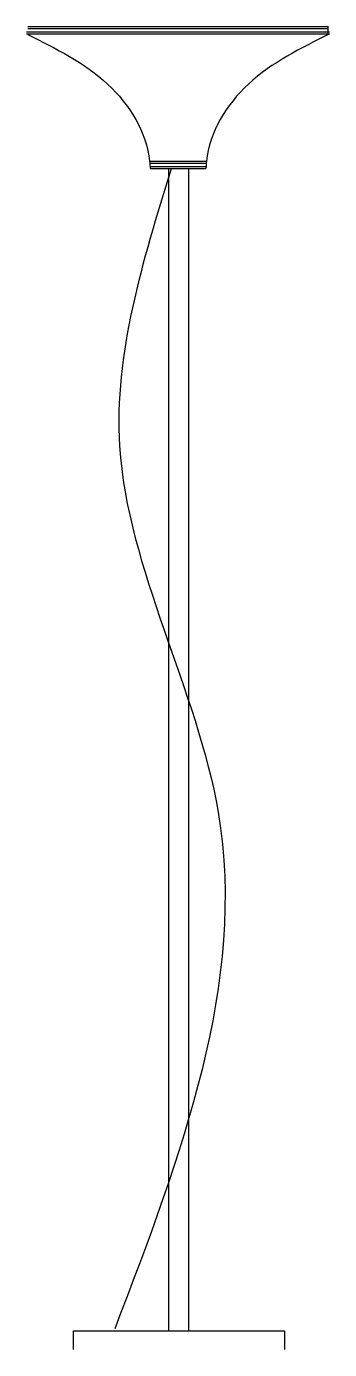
# Model space of a CAD drawing. Header units: millimetres. Extents: x -57 to 312, y 0 to 1609.
import ezdxf

# ---------------------------------------------------------------- set-up
doc = ezdxf.new("R2010")
doc.units = ezdxf.units.MM

msp = doc.modelspace()

# ---------------------------------------------------------------- linework, layer by layer
at = {"color": 7, "ltscale": 0.13}
for p, q in [((-55.5, 1609.4), (310.1, 1609.4)), ((310.1, 1599.6), (310.1, 1609.4)), ((-57.2, 1603), (311.7, 1603)), ((-57.2, 1600.5), (311.7, 1600.5)), ((-55.5, 1606.9), (310.1, 1606.9)), ((92.7, 1445.4), (161.8, 1445.4)), ((92.7, 1442.9), (161.8, 1442.9)), ((93.3, 1439), (161.2, 1439)), ((93.3, 1436.5), (161.2, 1436.5)), ((115.8, 1436.5), (115.8, 22.6)), ((140.2, 1436.5), (140.2, 22.6))]:
    msp.add_line(p, q, dxfattribs=at)
msp.add_lwpolyline([(0, 0), (0, 22.6), (256.7, 22.6), (256.7, 0)], dxfattribs=at)
for points, knots in [([(-55.5, 1599.6), (-21.5, 1582.1), (45.6, 1550.5), (90.9, 1478), (93.2, 1439.5), (93.3, 1436.5)], [31.766792, 31.766792, 31.766792, 31.766792, 146.201464, 252.84149, 261.929771, 261.929771, 261.929771, 261.929771]), ([(311.7, 1600.5), (277.2, 1582.6), (209.3, 1551.1), (163.6, 1478), (161.4, 1439.5), (161.2, 1436.5)], [29.90802, 29.90802, 29.90802, 29.90802, 146.201464, 252.84149, 261.929771, 261.929771, 261.929771, 261.929771])]:
    msp.add_open_spline(points, degree=3, knots=knots, dxfattribs=at)
msp.add_spline([(118.9, 1436.3), (56.1, 1099.2), (176.1, 653.6), (50.3, 25.1)], degree=3, dxfattribs=at)

doc.saveas('drawing.dxf')
